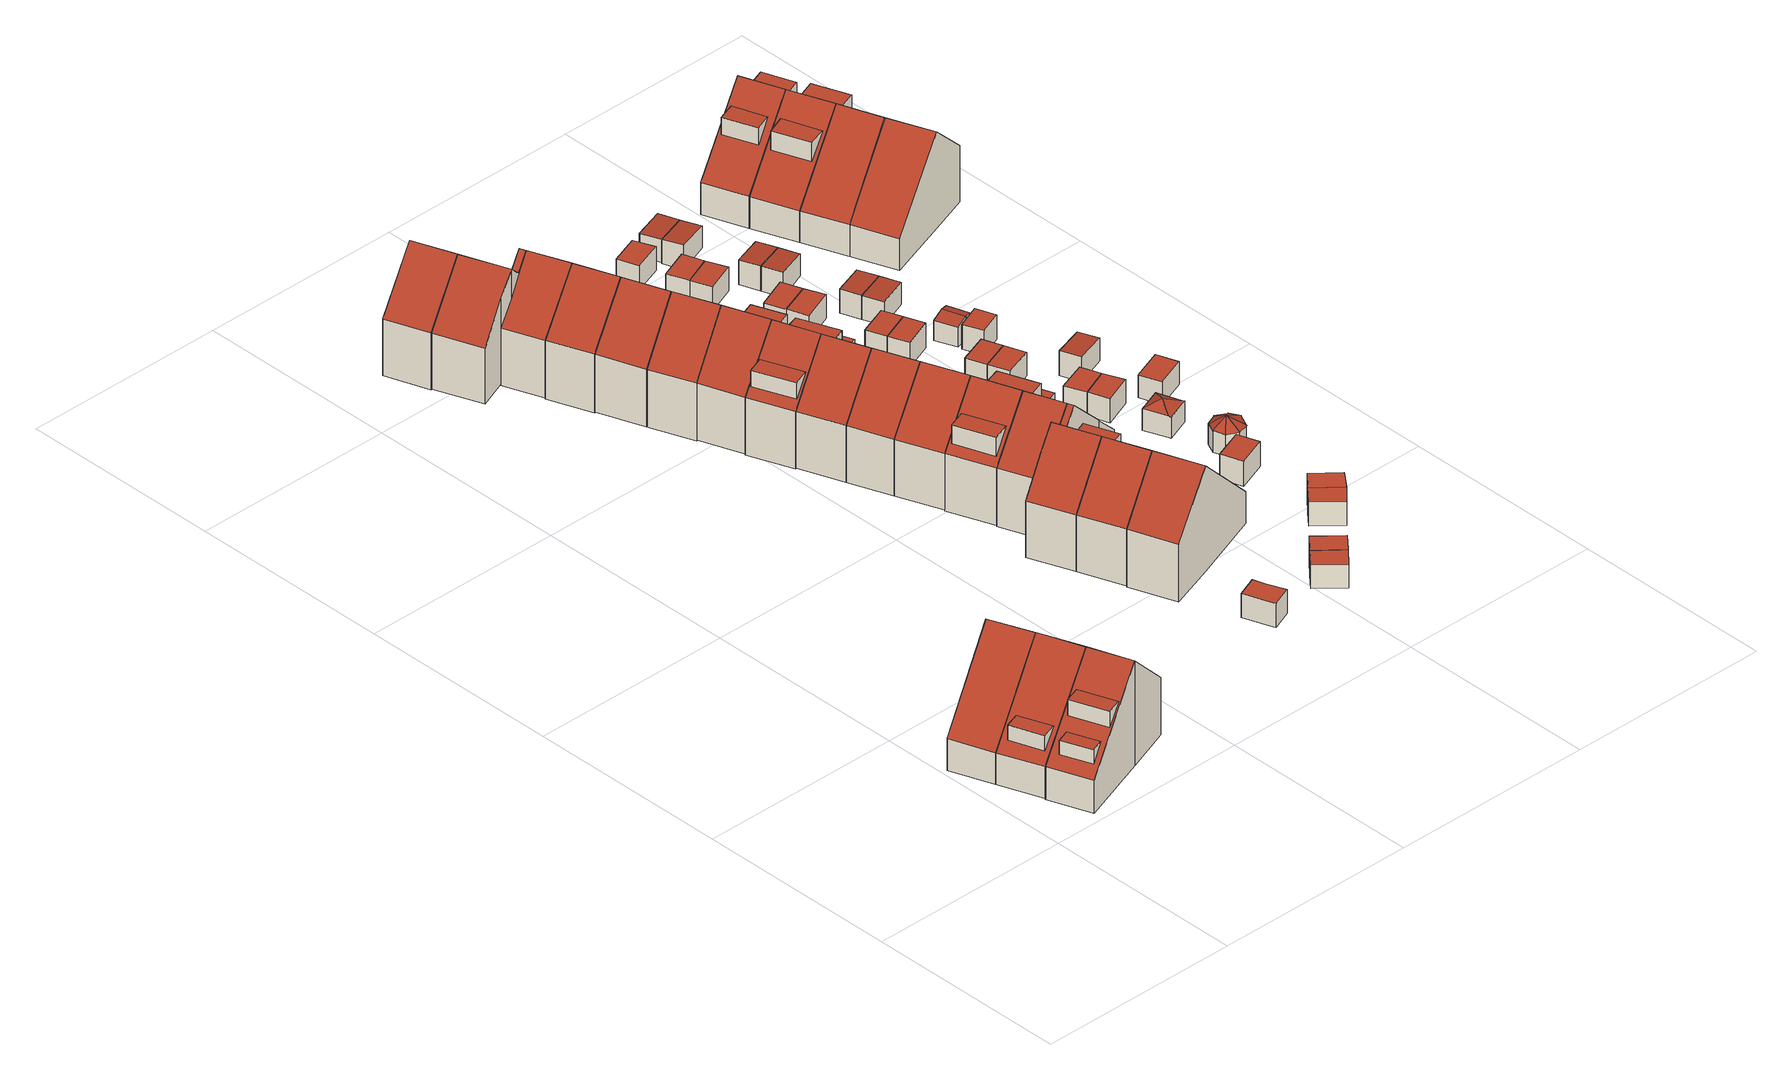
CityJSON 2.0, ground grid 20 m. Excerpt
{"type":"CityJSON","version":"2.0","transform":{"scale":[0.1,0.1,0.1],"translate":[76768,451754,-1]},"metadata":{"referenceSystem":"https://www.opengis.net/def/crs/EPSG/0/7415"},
"CityObjects":{
"building1":{"type":"Building","attributes":{"Volume":409.62,"Dakoppervlakte":77.75,"Muuroppervlakte":222.16,"Vloeroppervlakte":55.51,"hoogte_Z_max_in_m_NAP":10.22,"GEB_DOEL":"woonfunctie","dateOfConstruction":"1982-01-01","measuredHeight":10.53},"geometry":[{"type":"Solid","lod":"2","boundaries":[[[[0,1,2,3,4,5,6]],[[7,8,9,10,11]],[[10,9,12,13]],[[12,9,8,4,3,2]],[[1,0,6,11,10,13]],[[2,1,13,12]],[[4,8,7,11,6,5]]]],"semantics":{"surfaces":[{"type":"GroundSurface"},{"type":"RoofSurface"},{"type":"WallSurface"}],"values":[[0,1,1,2,2,2,2]]}}]},
"building2":{"type":"Building","attributes":{"Volume":417.48,"Dakoppervlakte":70.42,"Muuroppervlakte":223.68,"Vloeroppervlakte":55.68,"hoogte_Z_max_in_m_NAP":10.22,"GEB_DOEL":"woonfunctie","dateOfConstruction":"1982-01-01","measuredHeight":10.57},"children":["building2-1"],"geometry":[{"type":"Solid","lod":"2","boundaries":[[[[14,15,16,17,1,0,6,18]],[[10,13,19,20],[21,22,23,24]],[[11,10,20,25,26,27]],[[25,15,14,26]],[[14,18,27,26]],[[11,27,18,6]],[[13,10,11,6,0,1]],[[13,1,17,19]],[[16,20,19,17]],[[16,15,25,20]],[[28,29,24,23]],[[21,29,28,22]],[[21,24,29]],[[28,23,22]]]],"semantics":{"surfaces":[{"type":"GroundSurface"},{"type":"RoofSurface"},{"type":"WallSurface"}],"values":[[0,1,1,2,2,2,2,2,2,2,1,2,2,2]]}}]},
"building2-1":{"type":"BuildingInstallation","attributes":{"relationToConstruction":"outside"},"parents":["building2"],"geometry":[{"type":"MultiSurface","lod":"2","boundaries":[[[28,29,24,23]],[[21,29,28,22]],[[21,24,29]],[[28,23,22]]],"semantics":{"surfaces":[{"type":"RoofSurface"},{"type":"WallSurface"}],"values":[0,1,1,1]}}]},
"building3":{"type":"Building","attributes":{"Volume":418.08,"Dakoppervlakte":62.67,"Muuroppervlakte":224.1,"Vloeroppervlakte":55.14,"hoogte_Z_max_in_m_NAP":10.22,"GEB_DOEL":"woonfunctie","dateOfConstruction":"1982-01-01","measuredHeight":10.6},"children":["building3-1","building3-2"],"geometry":[{"type":"Solid","lod":"2","boundaries":[[[[30,31,32,33,34,35,36,37,38]],[[39,20,19,40],[41,42,43,44],[45,46,47,48]],[[20,39,49,50,51,52,25]],[[19,20,25,31,30,38]],[[50,49,35,34,33,32,52,51]],[[36,39,40,37]],[[19,38,37,40]],[[52,32,31,25]],[[36,35,49,39]],[[53,54,41,44]],[[42,54,53,43]],[[42,41,54]],[[53,44,43]],[[47,46,55,56]],[[55,45,48,56]],[[48,47,56]],[[55,46,45]]]],"semantics":{"surfaces":[{"type":"GroundSurface"},{"type":"RoofSurface"},{"type":"WallSurface"}],"values":[[0,1,1,2,2,2,2,2,2,1,2,2,2,1,2,2,2]]}}]},
"building3-1":{"type":"BuildingInstallation","attributes":{"relationToConstruction":"outside"},"parents":["building3"],"geometry":[{"type":"MultiSurface","lod":"2","boundaries":[[[53,54,41,44]],[[42,54,53,43]],[[42,41,54]],[[53,44,43]]],"semantics":{"surfaces":[{"type":"RoofSurface"},{"type":"WallSurface"}],"values":[0,1,1,1]}}]},
"building3-2":{"type":"BuildingInstallation","attributes":{"relationToConstruction":"outside"},"parents":["building3"],"geometry":[{"type":"MultiSurface","lod":"2","boundaries":[[[47,46,55,56]],[[55,45,48,56]],[[48,47,56]],[[55,46,45]]],"semantics":{"surfaces":[{"type":"RoofSurface"},{"type":"WallSurface"}],"values":[0,1,1,1]}}]},
"building4":{"type":"Building","attributes":{"Volume":16.74,"Dakoppervlakte":6.97,"Muuroppervlakte":25.79,"Vloeroppervlakte":6.97,"hoogte_Z_max_in_m_NAP":2.07,"GEB_DOEL":"onbekend","dateOfConstruction":"1982-01-01","measuredHeight":2.4},"geometry":[{"type":"Solid","lod":"2","boundaries":[[[[57,58,59,60,61,62]],[[63,64,65,66,67,68]],[[62,63,68,57]],[[65,64,63,62,61,60]],[[66,65,60,59]],[[68,67,66,59,58,57]]]],"semantics":{"surfaces":[{"type":"GroundSurface"},{"type":"RoofSurface"},{"type":"WallSurface"}],"values":[[0,1,2,2,2,2]]}}]},
"building5":{"type":"Building","attributes":{"Volume":400.41,"Dakoppervlakte":77.02,"Muuroppervlakte":218.97,"Vloeroppervlakte":54.61,"hoogte_Z_max_in_m_NAP":10.23,"GEB_DOEL":"woonfunctie","dateOfConstruction":"1982-01-01","measuredHeight":10.5},"geometry":[{"type":"Solid","lod":"2","boundaries":[[[[69,70,71,72,73,74]],[[75,76,77,78]],[[76,75,79,80]],[[80,79,70,69]],[[73,72,78,77]],[[75,78,72,71]],[[77,76,80,69,74,73]],[[70,79,75,71]]]],"semantics":{"surfaces":[{"type":"GroundSurface"},{"type":"RoofSurface"},{"type":"WallSurface"}],"values":[[0,1,1,2,2,2,2,2]]}}]},
"building6":{"type":"Building","attributes":{"Volume":439.14,"Dakoppervlakte":82.65,"Muuroppervlakte":253.27,"Vloeroppervlakte":58.62,"hoogte_Z_max_in_m_NAP":10.23,"GEB_DOEL":"woonfunctie","dateOfConstruction":"1982-01-01","measuredHeight":10.48},"geometry":[{"type":"Solid","lod":"2","boundaries":[[[[81,82,83,84,85,86,87,88,89,90,91]],[[92,93,94,95,96,79,75]],[[78,97,98,92,75]],[[99,100,101,102,103]],[[101,100,94,93]],[[90,89,93,92]],[[96,85,84,79]],[[78,82,81,97]],[[98,97,81,91]],[[90,92,98,91]],[[102,101,93,89,88,87]],[[87,86,103,102]],[[103,86,85,96,99]],[[94,100,95]],[[100,99,96,95]],[[78,75,79,84,83,82]]]],"semantics":{"surfaces":[{"type":"GroundSurface"},{"type":"RoofSurface"},{"type":"WallSurface"}],"values":[[0,1,1,1,1,2,2,2,2,2,2,2,2,2,2,2]]}}]},
"building7":{"type":"Building","attributes":{"Volume":428.58,"Dakoppervlakte":71.76,"Muuroppervlakte":254.09,"Vloeroppervlakte":56.12,"hoogte_Z_max_in_m_NAP":10.23,"GEB_DOEL":"woonfunctie","dateOfConstruction":"1982-01-01","measuredHeight":10.55},"children":["building7-1"],"geometry":[{"type":"Solid","lod":"2","boundaries":[[[[104,105,106,107,108,109,110,111,112,113,114]],[[115,116,117,118,119,120],[121,122,123,124]],[[125,126,117,116,127]],[[115,120,128,129]],[[130,131,132,129,128]],[[104,114,125,127]],[[118,117,126,113,112,111]],[[118,111,110,119]],[[105,116,115,106]],[[107,106,115,129]],[[130,119,110,109,131]],[[131,109,108,132]],[[129,132,108,107]],[[119,130,128,120]],[[105,104,127,116]],[[125,114,113,126]],[[133,134,124,123]],[[133,123,122]],[[133,122,121,134]],[[134,121,124]]]],"semantics":{"surfaces":[{"type":"GroundSurface"},{"type":"RoofSurface"},{"type":"WallSurface"}],"values":[[0,1,1,1,1,2,2,2,2,2,2,2,2,2,2,2,1,2,2,2]]}}]},
"building7-1":{"type":"BuildingInstallation","attributes":{"relationToConstruction":"outside"},"parents":["building7"],"geometry":[{"type":"MultiSurface","lod":"2","boundaries":[[[133,134,124,123]],[[133,123,122]],[[133,122,121,134]],[[134,121,124]]],"semantics":{"surfaces":[{"type":"RoofSurface"},{"type":"WallSurface"}],"values":[0,1,1,1]}}]},
"building8":{"type":"Building","attributes":{"Volume":384.62,"Dakoppervlakte":74.33,"Muuroppervlakte":222.85,"Vloeroppervlakte":53.01,"hoogte_Z_max_in_m_NAP":10.23,"GEB_DOEL":"woonfunctie","dateOfConstruction":"1982-01-01","measuredHeight":10.52},"geometry":[{"type":"Solid","lod":"2","boundaries":[[[[135,136,137,138,139,140,141,142,143,144]],[[145,103,102,101,146,147,148]],[[149,150,146,101,93]],[[136,135,149,93,101,137]],[[150,149,135,144]],[[150,144,143,142,147,146]],[[145,148,147,142,141,140]],[[103,145,140,139]],[[103,139,138,102]],[[101,102,138,137]]]],"semantics":{"surfaces":[{"type":"GroundSurface"},{"type":"RoofSurface"},{"type":"WallSurface"}],"values":[[0,1,1,2,2,2,2,2,2,2]]}}]},
"building9":{"type":"Building","attributes":{"Volume":407.62,"Dakoppervlakte":76.98,"Muuroppervlakte":223.17,"Vloeroppervlakte":54.9,"hoogte_Z_max_in_m_NAP":10.23,"GEB_DOEL":"woonfunctie","dateOfConstruction":"1982-01-01","measuredHeight":10.58},"geometry":[{"type":"Solid","lod":"2","boundaries":[[[[151,152,153,154,155,156]],[[157,146,150,158]],[[147,146,157,159]],[[158,150,151,156]],[[159,154,153,147]],[[152,146,147,153]],[[158,156,155,154,159,157]],[[146,152,151,150]]]],"semantics":{"surfaces":[{"type":"GroundSurface"},{"type":"RoofSurface"},{"type":"WallSurface"}],"values":[[0,1,1,2,2,2,2,2]]}}]},
"building10":{"type":"Building","attributes":{"Volume":418.83,"Dakoppervlakte":79.93,"Muuroppervlakte":222.73,"Vloeroppervlakte":56.67,"hoogte_Z_max_in_m_NAP":10.23,"GEB_DOEL":"woonfunctie","dateOfConstruction":"1982-01-01","measuredHeight":10.57},"geometry":[{"type":"Solid","lod":"2","boundaries":[[[[111,160,161,162,113,112]],[[117,163,164,118]],[[126,165,163,117]],[[118,164,160,111]],[[113,162,165,126]],[[161,163,165,162]],[[126,117,118,111,112,113]],[[160,164,163,161]]]],"semantics":{"surfaces":[{"type":"GroundSurface"},{"type":"RoofSurface"},{"type":"WallSurface"}],"values":[[0,1,1,2,2,2,2,2]]}}]},
"building11":{"type":"Building","attributes":{"Volume":420.91,"Dakoppervlakte":79.53,"Muuroppervlakte":224.23,"Vloeroppervlakte":56.72,"hoogte_Z_max_in_m_NAP":10.23,"GEB_DOEL":"woonfunctie","dateOfConstruction":"1982-01-01","measuredHeight":10.57},"geometry":[{"type":"Solid","lod":"2","boundaries":[[[[166,167,168,169,170,171]],[[158,172,173,157]],[[157,173,174,159]],[[174,166,171,159]],[[172,158,169,168]],[[167,173,172,168]],[[170,169,158,157,159,171]],[[167,166,174,173]]]],"semantics":{"surfaces":[{"type":"GroundSurface"},{"type":"RoofSurface"},{"type":"WallSurface"}],"values":[[0,1,1,2,2,2,2,2]]}}]},
"building12":{"type":"Building","attributes":{"Volume":445.9,"Dakoppervlakte":84.16,"Muuroppervlakte":227.95,"Vloeroppervlakte":59.67,"hoogte_Z_max_in_m_NAP":10.23,"GEB_DOEL":"woonfunctie","dateOfConstruction":"1982-01-01","measuredHeight":10.66},"geometry":[{"type":"Solid","lod":"2","boundaries":[[[[175,176,177,178,179,180]],[[165,181,182,163]],[[163,182,183,164]],[[181,165,176,175]],[[164,183,179,178]],[[177,163,164,178]],[[181,175,180,179,183,182]],[[177,176,165,163]]]],"semantics":{"surfaces":[{"type":"GroundSurface"},{"type":"RoofSurface"},{"type":"WallSurface"}],"values":[[0,1,1,2,2,2,2,2]]}}]},
"building13":{"type":"Building","attributes":{"Volume":406.26,"Dakoppervlakte":77.84,"Muuroppervlakte":220.25,"Vloeroppervlakte":55.51,"hoogte_Z_max_in_m_NAP":10.23,"GEB_DOEL":"woonfunctie","dateOfConstruction":"1982-01-01","measuredHeight":10.49},"geometry":[{"type":"Solid","lod":"2","boundaries":[[[[184,168,167,166,185,186]],[[172,187,188,173]],[[189,174,173,188]],[[189,185,166,174]],[[187,172,168,184]],[[186,188,187,184]],[[167,168,172,173,174,166]],[[186,185,189,188]]]],"semantics":{"surfaces":[{"type":"GroundSurface"},{"type":"RoofSurface"},{"type":"WallSurface"}],"values":[[0,1,1,2,2,2,2,2]]}}]},
"building14":{"type":"Building","attributes":{"Volume":418.23,"Dakoppervlakte":71.75,"Muuroppervlakte":220.34,"Vloeroppervlakte":56.77,"hoogte_Z_max_in_m_NAP":10.23,"GEB_DOEL":"woonfunctie","dateOfConstruction":"1982-01-01","measuredHeight":10.47},"children":["building14-1"],"geometry":[{"type":"Solid","lod":"2","boundaries":[[[[190,191,192,193,194,195,196]],[[187,197,198,188]],[[198,199,200,189,188],[201,202,203,204]],[[189,200,199,196,195,194]],[[193,188,189,194]],[[197,187,192,191]],[[192,187,188,193]],[[199,198,197,191,190,196]],[[205,206,201,204]],[[205,204,203]],[[205,203,202,206]],[[202,201,206]]]],"semantics":{"surfaces":[{"type":"GroundSurface"},{"type":"RoofSurface"},{"type":"WallSurface"}],"values":[[0,1,1,2,2,2,2,2,1,2,2,2]]}}]},
"building14-1":{"type":"BuildingInstallation","attributes":{"relationToConstruction":"outside"},"parents":["building14"],"geometry":[{"type":"MultiSurface","lod":"2","boundaries":[[[205,206,201,204]],[[205,204,203]],[[205,203,202,206]],[[202,201,206]]],"semantics":{"surfaces":[{"type":"RoofSurface"},{"type":"WallSurface"}],"values":[0,1,1,1]}}]},
"building15":{"type":"Building","attributes":{"Volume":423.92,"Dakoppervlakte":47.89,"Muuroppervlakte":220.79,"Vloeroppervlakte":55.31,"hoogte_Z_max_in_m_NAP":10.23,"GEB_DOEL":"woonfunctie","dateOfConstruction":"1982-01-01","measuredHeight":10.49},"children":["building15-1","building15-2","building15-3"],"geometry":[{"type":"Solid","lod":"2","boundaries":[[[[207,208,209,210,211,212]],[[198,197,213,214],[215,216,217,218]],[[198,214,219,199],[220,221,222,223],[224,225,226,227]],[[219,214,213,212,211,210]],[[197,207,212,213]],[[208,198,199,209]],[[219,210,209,199]],[[198,208,207,197]],[[228,215,218,229]],[[229,217,216,228]],[[216,215,228]],[[229,218,217]],[[220,223,230,231]],[[230,222,221,231]],[[221,220,231]],[[230,223,222]],[[225,232,233,226]],[[232,224,227,233]],[[227,226,233]],[[232,225,224]]]],"semantics":{"surfaces":[{"type":"GroundSurface"},{"type":"RoofSurface"},{"type":"WallSurface"}],"values":[[0,1,1,2,2,2,2,2,1,2,2,2,1,2,2,2,1,2,2,2]]}}]},
"building15-1":{"type":"BuildingInstallation","attributes":{"relationToConstruction":"outside"},"parents":["building15"],"geometry":[{"type":"MultiSurface","lod":"2","boundaries":[[[228,215,218,229]],[[229,217,216,228]],[[216,215,228]],[[229,218,217]]],"semantics":{"surfaces":[{"type":"RoofSurface"},{"type":"WallSurface"}],"values":[0,1,1,1]}}]},
"building15-2":{"type":"BuildingInstallation","attributes":{"relationToConstruction":"outside"},"parents":["building15"],"geometry":[{"type":"MultiSurface","lod":"2","boundaries":[[[220,223,230,231]],[[230,222,221,231]],[[221,220,231]],[[230,223,222]]],"semantics":{"surfaces":[{"type":"RoofSurface"},{"type":"WallSurface"}],"values":[0,1,1,1]}}]},
"building15-3":{"type":"BuildingInstallation","attributes":{"relationToConstruction":"outside"},"parents":["building15"],"geometry":[{"type":"MultiSurface","lod":"2","boundaries":[[[225,232,233,226]],[[232,224,227,233]],[[227,226,233]],[[232,225,224]]],"semantics":{"surfaces":[{"type":"RoofSurface"},{"type":"WallSurface"}],"values":[0,1,1,1]}}]},
"building16":{"type":"Building","attributes":{"Volume":413.22,"Dakoppervlakte":79.52,"Muuroppervlakte":220.26,"Vloeroppervlakte":56.71,"hoogte_Z_max_in_m_NAP":10.23,"GEB_DOEL":"woonfunctie","dateOfConstruction":"1982-01-01","measuredHeight":10.47},"geometry":[{"type":"Solid","lod":"2","boundaries":[[[[234,235,236,237,238,239]],[[213,240,241,214]],[[214,241,242,219]],[[242,234,239,219]],[[240,213,237,236]],[[235,241,240,236]],[[238,237,213,214,219,239]],[[235,234,242,241]]]],"semantics":{"surfaces":[{"type":"GroundSurface"},{"type":"RoofSurface"},{"type":"WallSurface"}],"values":[[0,1,1,2,2,2,2,2]]}}]},
"building17":{"type":"Building","attributes":{"Volume":399.12,"Dakoppervlakte":76.69,"Muuroppervlakte":219.18,"Vloeroppervlakte":54.7,"hoogte_Z_max_in_m_NAP":10.23,"GEB_DOEL":"woonfunctie","dateOfConstruction":"1982-01-01","measuredHeight":10.48},"geometry":[{"type":"Solid","lod":"2","boundaries":[[[[236,235,234,243,244,245]],[[246,241,240,247]],[[242,241,246,248]],[[248,243,234,242]],[[247,240,236,245]],[[246,247,245,244]],[[240,241,242,234,235,236]],[[243,248,246,244]]]],"semantics":{"surfaces":[{"type":"GroundSurface"},{"type":"RoofSurface"},{"type":"WallSurface"}],"values":[[0,1,1,2,2,2,2,2]]}}]},
"building18":{"type":"Building","attributes":{"Volume":412.35,"Dakoppervlakte":79.16,"Muuroppervlakte":220.5,"Vloeroppervlakte":56.45,"hoogte_Z_max_in_m_NAP":10.23,"GEB_DOEL":"woonfunctie","dateOfConstruction":"1982-01-01","measuredHeight":10.47},"geometry":[{"type":"Solid","lod":"2","boundaries":[[[[245,244,243,249,250,251]],[[252,246,247,253]],[[246,252,254,248]],[[253,247,245,251]],[[254,249,243,248]],[[244,246,248,243]],[[253,251,250,249,254,252]],[[244,245,247,246]]]],"semantics":{"surfaces":[{"type":"GroundSurface"},{"type":"RoofSurface"},{"type":"WallSurface"}],"values":[[0,1,1,2,2,2,2,2]]}}]},
"building19":{"type":"Building","attributes":{"Volume":451.77,"Dakoppervlakte":48.34,"Muuroppervlakte":224.42,"Vloeroppervlakte":58.17,"hoogte_Z_max_in_m_NAP":10.23,"GEB_DOEL":"woonfunctie","dateOfConstruction":"1982-01-01","measuredHeight":10.55},"children":["building19-1","building19-2","building19-3"],"geometry":[{"type":"Solid","lod":"2","boundaries":[[[[255,256,257,258,259,260,261]],[[252,253,262,263],[264,265,266,267]],[[268,254,252,263,269],[270,271,272,273],[274,275,276,277]],[[262,253,259,258]],[[268,255,261,254]],[[256,255,268,269]],[[263,262,258,257]],[[253,252,254,261,260,259]],[[257,256,269,263]],[[278,279,264,267]],[[278,266,265,279]],[[265,264,279]],[[278,267,266]],[[280,273,272,281]],[[281,272,271]],[[281,271,270,280]],[[270,273,280]],[[275,282,283,276]],[[282,275,274]],[[282,274,277,283]],[[283,277,276]]]],"semantics":{"surfaces":[{"type":"GroundSurface"},{"type":"RoofSurface"},{"type":"WallSurface"}],"values":[[0,1,1,2,2,2,2,2,2,1,2,2,2,1,2,2,2,1,2,2,2]]}}]},
"building19-1":{"type":"BuildingInstallation","attributes":{"relationToConstruction":"outside"},"parents":["building19"],"geometry":[{"type":"MultiSurface","lod":"2","boundaries":[[[278,279,264,267]],[[278,266,265,279]],[[265,264,279]],[[278,267,266]]],"semantics":{"surfaces":[{"type":"RoofSurface"},{"type":"WallSurface"}],"values":[0,1,1,1]}}]},
"building19-2":{"type":"BuildingInstallation","attributes":{"relationToConstruction":"outside"},"parents":["building19"],"geometry":[{"type":"MultiSurface","lod":"2","boundaries":[[[280,273,272,281]],[[281,272,271]],[[281,271,270,280]],[[270,273,280]]],"semantics":{"surfaces":[{"type":"RoofSurface"},{"type":"WallSurface"}],"values":[0,1,1,1]}}]},
"building19-3":{"type":"BuildingInstallation","attributes":{"relationToConstruction":"outside"},"parents":["building19"],"geometry":[{"type":"MultiSurface","lod":"2","boundaries":[[[275,282,283,276]],[[282,275,274]],[[282,274,277,283]],[[283,277,276]]],"semantics":{"surfaces":[{"type":"RoofSurface"},{"type":"WallSurface"}],"values":[0,1,1,1]}}]},
"building20":{"type":"Building","attributes":{"Volume":377.5,"Dakoppervlakte":72.22,"Muuroppervlakte":224.38,"Vloeroppervlakte":51.51,"hoogte_Z_max_in_m_NAP":10.23,"GEB_DOEL":"woonfunctie","dateOfConstruction":"1982-01-01","measuredHeight":10.58},"geometry":[{"type":"Solid","lod":"2","boundaries":[[[[284,285,286,287,288,289,290,291,292,293]],[[263,262,294,115,129]],[[269,263,129,132,131,295,296]],[[291,290,262,263]],[[294,262,290,289]],[[288,287,286,132,129,115,294,289]],[[286,285,131,132]],[[285,284,295,131]],[[292,269,296,295,284,293]],[[291,263,269,292]]]],"semantics":{"surfaces":[{"type":"GroundSurface"},{"type":"RoofSurface"},{"type":"WallSurface"}],"values":[[0,1,1,2,2,2,2,2,2,2]]}}]},
"building21":{"type":"Building","attributes":{"Volume":15.49,"Dakoppervlakte":6.41,"Muuroppervlakte":25.01,"Vloeroppervlakte":6.41,"hoogte_Z_max_in_m_NAP":2.07,"GEB_DOEL":"onbekend","dateOfConstruction":"1982-01-01","measuredHeight":2.42},"geometry":[{"type":"Solid","lod":"2","boundaries":[[[[297,298,299,300]],[[301,302,303,304]],[[297,300,301,304]],[[299,302,301,300]],[[302,299,298,303]],[[297,304,303,298]]]],"semantics":{"surfaces":[{"type":"GroundSurface"},{"type":"RoofSurface"},{"type":"WallSurface"}],"values":[[0,1,2,2,2,2]]}}]},
"building22":{"type":"Building","attributes":{"Volume":15.99,"Dakoppervlakte":6.41,"Muuroppervlakte":25.82,"Vloeroppervlakte":6.41,"hoogte_Z_max_in_m_NAP":2.07,"GEB_DOEL":"onbekend","dateOfConstruction":"1982-01-01","measuredHeight":2.49},"geometry":[{"type":"Solid","lod":"2","boundaries":[[[[305,306,307,308]],[[304,303,309,310]],[[308,303,304,305]],[[309,303,308,307]],[[306,310,309,307]],[[306,305,304,310]]]],"semantics":{"surfaces":[{"type":"GroundSurface"},{"type":"RoofSurface"},{"type":"WallSurface"}],"values":[[0,1,2,2,2,2]]}}]},
"building23":{"type":"Building","attributes":{"Volume":15.28,"Dakoppervlakte":6.41,"Muuroppervlakte":24.67,"Vloeroppervlakte":6.41,"hoogte_Z_max_in_m_NAP":2.07,"GEB_DOEL":"onbekend","dateOfConstruction":"1982-01-01","measuredHeight":2.38},"geometry":[{"type":"Solid","lod":"2","boundaries":[[[[311,312,313,314]],[[315,316,317,318]],[[311,314,316,315]],[[314,313,317,316]],[[312,318,317,313]],[[311,315,318,312]]]],"semantics":{"surfaces":[{"type":"GroundSurface"},{"type":"RoofSurface"},{"type":"WallSurface"}],"values":[[0,1,2,2,2,2]]}}]},
"building24":{"type":"Building","attributes":{"Volume":16.07,"Dakoppervlakte":6.54,"Muuroppervlakte":25.52,"Vloeroppervlakte":6.54,"hoogte_Z_max_in_m_NAP":2.14,"GEB_DOEL":"onbekend","dateOfConstruction":"1982-01-01","measuredHeight":2.46},"geometry":[{"type":"Solid","lod":"2","boundaries":[[[[319,320,321,322]],[[323,324,325,326]],[[320,324,323,321]],[[320,319,325,324]],[[322,326,325,319]],[[322,321,323,326]]]],"semantics":{"surfaces":[{"type":"GroundSurface"},{"type":"RoofSurface"},{"type":"WallSurface"}],"values":[[0,1,2,2,2,2]]}}]},
"building25":{"type":"Building","attributes":{"Volume":15.71,"Dakoppervlakte":6.41,"Muuroppervlakte":25.36,"Vloeroppervlakte":6.41,"hoogte_Z_max_in_m_NAP":2.07,"GEB_DOEL":"onbekend","dateOfConstruction":"1982-01-01","measuredHeight":2.45},"geometry":[{"type":"Solid","lod":"2","boundaries":[[[[327,328,329,330]],[[318,331,332,315]],[[330,318,315,327]],[[330,329,331,318]],[[328,332,331,329]],[[328,327,315,332]]]],"semantics":{"surfaces":[{"type":"GroundSurface"},{"type":"RoofSurface"},{"type":"WallSurface"}],"values":[[0,1,2,2,2,2]]}}]},
"building26":{"type":"Building","attributes":{"Volume":15.62,"Dakoppervlakte":6.39,"Muuroppervlakte":25.14,"Vloeroppervlakte":6.39,"hoogte_Z_max_in_m_NAP":2.14,"GEB_DOEL":"onbekend","dateOfConstruction":"1982-01-01","measuredHeight":2.44},"geometry":[{"type":"Solid","lod":"2","boundaries":[[[[333,334,335,336,337]],[[338,339,340,341,342]],[[334,342,341,335]],[[342,334,333,338]],[[340,339,338,333,337,336]],[[336,335,341,340]]]],"semantics":{"surfaces":[{"type":"GroundSurface"},{"type":"RoofSurface"},{"type":"WallSurface"}],"values":[[0,1,2,2,2,2]]}}]},
"building27":{"type":"Building","attributes":{"Volume":15.61,"Dakoppervlakte":6.39,"Muuroppervlakte":25.12,"Vloeroppervlakte":6.39,"hoogte_Z_max_in_m_NAP":2.14,"GEB_DOEL":"onbekend","dateOfConstruction":"1982-01-01","measuredHeight":2.44},"geometry":[{"type":"Solid","lod":"2","boundaries":[[[[336,335,343,344]],[[345,341,340,346]],[[336,344,346,340]],[[344,343,345,346]],[[335,341,345,343]],[[335,336,340,341]]]],"semantics":{"surfaces":[{"type":"GroundSurface"},{"type":"RoofSurface"},{"type":"WallSurface"}],"values":[[0,1,2,2,2,2]]}}]},
"building28":{"type":"Building","attributes":{"Volume":17.23,"Dakoppervlakte":6.91,"Muuroppervlakte":26.58,"Vloeroppervlakte":6.91,"hoogte_Z_max_in_m_NAP":2.12,"GEB_DOEL":"onbekend","dateOfConstruction":"1982-01-01","measuredHeight":2.49},"geometry":[{"type":"Solid","lod":"2","boundaries":[[[[347,348,349,350]],[[351,352,353,354]],[[347,350,351,354]],[[350,349,352,351]],[[353,352,349,348]],[[348,347,354,353]]]],"semantics":{"surfaces":[{"type":"GroundSurface"},{"type":"RoofSurface"},{"type":"WallSurface"}],"values":[[0,1,2,2,2,2]]}}]},
"building29":{"type":"Building","attributes":{"Volume":16.64,"Dakoppervlakte":6.79,"Muuroppervlakte":26.21,"Vloeroppervlakte":6.79,"hoogte_Z_max_in_m_NAP":2.14,"GEB_DOEL":"onbekend","dateOfConstruction":"1982-01-01","measuredHeight":2.45},"geometry":[{"type":"Solid","lod":"2","boundaries":[[[[355,356,357,358,359]],[[360,361,362,363,364]],[[355,359,362,361]],[[359,358,363,362]],[[360,364,363,358,357,356]],[[356,355,361,360]]]],"semantics":{"surfaces":[{"type":"GroundSurface"},{"type":"RoofSurface"},{"type":"WallSurface"}],"values":[[0,1,2,2,2,2]]}}]},
"building30":{"type":"Building","attributes":{"Volume":16.76,"Dakoppervlakte":6.79,"Muuroppervlakte":26.41,"Vloeroppervlakte":6.79,"hoogte_Z_max_in_m_NAP":2.14,"GEB_DOEL":"onbekend","dateOfConstruction":"1982-01-01","measuredHeight":2.47},"geometry":[{"type":"Solid","lod":"2","boundaries":[[[[365,366,356,355]],[[367,361,360,368]],[[356,366,368,360]],[[366,365,367,368]],[[367,365,355,361]],[[355,356,360,361]]]],"semantics":{"surfaces":[{"type":"GroundSurface"},{"type":"RoofSurface"},{"type":"WallSurface"}],"values":[[0,1,2,2,2,2]]}}]},
"building31":{"type":"Building","attributes":{"Volume":15.46,"Dakoppervlakte":6.23,"Muuroppervlakte":25.28,"Vloeroppervlakte":6.23,"hoogte_Z_max_in_m_NAP":2.14,"GEB_DOEL":"onbekend","dateOfConstruction":"1982-01-01","measuredHeight":2.48},"geometry":[{"type":"Solid","lod":"2","boundaries":[[[[369,370,371,372,373]],[[374,375,376,377,378]],[[373,376,375,369]],[[373,372,377,376]],[[374,378,377,372,371,370]],[[370,369,375,374]]]],"semantics":{"surfaces":[{"type":"GroundSurface"},{"type":"RoofSurface"},{"type":"WallSurface"}],"values":[[0,1,2,2,2,2]]}}]},
"building32":{"type":"Building","attributes":{"Volume":15.79,"Dakoppervlakte":6.23,"Muuroppervlakte":25.83,"Vloeroppervlakte":6.23,"hoogte_Z_max_in_m_NAP":2.14,"GEB_DOEL":"onbekend","dateOfConstruction":"1982-01-01","measuredHeight":2.54},"geometry":[{"type":"Solid","lod":"2","boundaries":[[[[379,380,381,382]],[[374,383,384,375]],[[379,382,383,374]],[[382,381,384,383]],[[384,381,380,375]],[[379,374,375,380]]]],"semantics":{"surfaces":[{"type":"GroundSurface"},{"type":"RoofSurface"},{"type":"WallSurface"}],"values":[[0,1,2,2,2,2]]}}]},
"building33":{"type":"Building","attributes":{"Volume":15.61,"Dakoppervlakte":6.28,"Muuroppervlakte":25.3,"Vloeroppervlakte":6.28,"hoogte_Z_max_in_m_NAP":2.14,"GEB_DOEL":"onbekend","dateOfConstruction":"1982-01-01","measuredHeight":2.48},"geometry":[{"type":"Solid","lod":"2","boundaries":[[[[385,386,387,388]],[[389,390,391,392]],[[388,390,389,385]],[[388,387,391,390]],[[392,391,387,386]],[[385,389,392,386]]]],"semantics":{"surfaces":[{"type":"GroundSurface"},{"type":"RoofSurface"},{"type":"WallSurface"}],"values":[[0,1,2,2,2,2]]}}]},
"building34":{"type":"Building","attributes":{"Volume":15.41,"Dakoppervlakte":6.28,"Muuroppervlakte":24.97,"Vloeroppervlakte":6.28,"hoogte_Z_max_in_m_NAP":2.14,"GEB_DOEL":"onbekend","dateOfConstruction":"1982-01-01","measuredHeight":2.45},"geometry":[{"type":"Solid","lod":"2","boundaries":[[[[386,385,393,394]],[[389,392,395,396]],[[386,394,395,392]],[[393,396,395,394]],[[385,389,396,393]],[[385,386,392,389]]]],"semantics":{"surfaces":[{"type":"GroundSurface"},{"type":"RoofSurface"},{"type":"WallSurface"}],"values":[[0,1,2,2,2,2]]}}]},
"building35":{"type":"Building","attributes":{"Volume":15.71,"Dakoppervlakte":6.23,"Muuroppervlakte":25.55,"Vloeroppervlakte":6.23,"hoogte_Z_max_in_m_NAP":2.14,"GEB_DOEL":"onbekend","dateOfConstruction":"1982-01-01","measuredHeight":2.52},"geometry":[{"type":"Solid","lod":"2","boundaries":[[[[397,398,399,400,401]],[[402,403,404,405,406]],[[397,401,406,405]],[[400,402,406,401]],[[404,403,402,400,399,398]],[[398,397,405,404]]]],"semantics":{"surfaces":[{"type":"GroundSurface"},{"type":"RoofSurface"},{"type":"WallSurface"}],"values":[[0,1,2,2,2,2]]}}]},
"building36":{"type":"Building","attributes":{"Volume":15.33,"Dakoppervlakte":6.23,"Muuroppervlakte":24.92,"Vloeroppervlakte":6.23,"hoogte_Z_max_in_m_NAP":2.14,"GEB_DOEL":"onbekend","dateOfConstruction":"1982-01-01","measuredHeight":2.46},"geometry":[{"type":"Solid","lod":"2","boundaries":[[[[407,408,409,410]],[[411,405,404,412]],[[409,408,412,404]],[[408,407,411,412]],[[410,405,411,407]],[[409,404,405,410]]]],"semantics":{"surfaces":[{"type":"GroundSurface"},{"type":"RoofSurface"},{"type":"WallSurface"}],"values":[[0,1,2,2,2,2]]}}]},
"building37":{"type":"Building","attributes":{"Volume":16.03,"Dakoppervlakte":7.69,"Muuroppervlakte":22.25,"Vloeroppervlakte":6.75,"hoogte_Z_max_in_m_NAP":2.53,"GEB_DOEL":"onbekend","dateOfConstruction":"1982-01-01","measuredHeight":2.85},"geometry":[{"type":"Solid","lod":"2","boundaries":[[[[413,414,415,416,417,418,419]],[[420,421,422,423,424]],[[423,425,424]],[[426,427,424,425]],[[424,427,420]],[[423,415,414,425]],[[414,413,426,425]],[[418,417,421,420,427,426,413,419]],[[417,416,422,421]],[[415,423,422,416]]]],"semantics":{"surfaces":[{"type":"GroundSurface"},{"type":"RoofSurface"},{"type":"WallSurface"}],"values":[[0,1,1,1,1,2,2,2,2,2]]}}]},
"building38":{"type":"Building","attributes":{"Volume":16.74,"Dakoppervlakte":8.53,"Muuroppervlakte":19.72,"Vloeroppervlakte":7.11,"hoogte_Z_max_in_m_NAP":2.65,"GEB_DOEL":"onbekend","dateOfConstruction":"1982-01-01","measuredHeight":3},"geometry":[{"type":"Solid","lod":"2","boundaries":[[[[428,429,430,431,432,433,434,435,436,437,438,439]],[[440,441,442]],[[443,444,445,441]],[[441,445,442]],[[446,443,441,447]],[[448,441,449,450,451]],[[452,453,447,441,454]],[[441,440,449]],[[441,448,454]],[[430,429,446,447]],[[446,429,428,439,444,443]],[[438,442,445,444,439]],[[440,437,436,435,450,449]],[[451,450,435,434]],[[454,448,451,434,433,432,452]],[[432,431,453,452]],[[430,447,453,431]],[[437,440,442,438]]]],"semantics":{"surfaces":[{"type":"GroundSurface"},{"type":"RoofSurface"},{"type":"WallSurface"}],"values":[[0,1,1,1,1,1,1,1,1,2,2,2,2,2,2,2,2,2]]}}]},
"building39":{"type":"Building","attributes":{"Volume":15.35,"Dakoppervlakte":6.76,"Muuroppervlakte":24.39,"Vloeroppervlakte":6.74,"hoogte_Z_max_in_m_NAP":2.15,"GEB_DOEL":"onbekend","dateOfConstruction":"1982-01-01","measuredHeight":2.4},"geometry":[{"type":"Solid","lod":"2","boundaries":[[[[455,456,457,458]],[[459,460,461,462]],[[457,456,460,459]],[[456,455,461,460]],[[458,462,461,455]],[[458,457,459,462]]]],"semantics":{"surfaces":[{"type":"GroundSurface"},{"type":"RoofSurface"},{"type":"WallSurface"}],"values":[[0,1,2,2,2,2]]}}]},
"building40":{"type":"Building","attributes":{"Volume":15.6,"Dakoppervlakte":6.76,"Muuroppervlakte":24.79,"Vloeroppervlakte":6.74,"hoogte_Z_max_in_m_NAP":2.15,"GEB_DOEL":"onbekend","dateOfConstruction":"1982-01-01","measuredHeight":2.43},"geometry":[{"type":"Solid","lod":"2","boundaries":[[[[463,464,465,466]],[[467,459,462,468]],[[468,462,463,466]],[[466,465,467,468]],[[467,465,464,459]],[[464,463,462,459]]]],"semantics":{"surfaces":[{"type":"GroundSurface"},{"type":"RoofSurface"},{"type":"WallSurface"}],"values":[[0,1,2,2,2,2]]}}]},
"building41":{"type":"Building","attributes":{"Volume":15.86,"Dakoppervlakte":6.76,"Muuroppervlakte":25.27,"Vloeroppervlakte":6.74,"hoogte_Z_max_in_m_NAP":2.16,"GEB_DOEL":"onbekend","dateOfConstruction":"1982-01-01","measuredHeight":2.47},"geometry":[{"type":"Solid","lod":"2","boundaries":[[[[469,470,471,472]],[[473,474,475,476]],[[469,472,474,473]],[[472,471,475,474]],[[470,476,475,471]],[[473,476,470,469]]]],"semantics":{"surfaces":[{"type":"GroundSurface"},{"type":"RoofSurface"},{"type":"WallSurface"}],"values":[[0,1,2,2,2,2]]}}]},
"building42":{"type":"Building","attributes":{"Volume":15.52,"Dakoppervlakte":6.76,"Muuroppervlakte":24.72,"Vloeroppervlakte":6.74,"hoogte_Z_max_in_m_NAP":2.16,"GEB_DOEL":"onbekend","dateOfConstruction":"1982-01-01","measuredHeight":2.42},"geometry":[{"type":"Solid","lod":"2","boundaries":[[[[469,472,477,478]],[[473,479,480,474]],[[479,473,469,478]],[[478,477,480,479]],[[480,477,472,474]],[[469,473,474,472]]]],"semantics":{"surfaces":[{"type":"GroundSurface"},{"type":"RoofSurface"},{"type":"WallSurface"}],"values":[[0,1,2,2,2,2]]}}]},
"building43":{"type":"Building","attributes":{"Volume":10.67,"Dakoppervlakte":4.98,"Muuroppervlakte":18.84,"Vloeroppervlakte":6.05,"hoogte_Z_max_in_m_NAP":2.01,"GEB_DOEL":"onbekend","dateOfConstruction":"1982-01-01","measuredHeight":2.34},"geometry":[{"type":"Solid","lod":"2","boundaries":[[[[481,482,483,484,485,486]],[[487,488,489,490]],[[489,491,492,490]],[[484,483,492,491]],[[481,486,488,487]],[[485,489,488,486]],[[487,490,492,483,482,481]],[[485,484,491,489]]]],"semantics":{"surfaces":[{"type":"GroundSurface"},{"type":"RoofSurface"},{"type":"WallSurface"}],"values":[[0,1,1,2,2,2,2,2]]}}]},
"building44":{"type":"Building","attributes":{"Volume":15.77,"Dakoppervlakte":6.88,"Muuroppervlakte":24.92,"Vloeroppervlakte":6.87,"hoogte_Z_max_in_m_NAP":2.14,"GEB_DOEL":"onbekend","dateOfConstruction":"1982-01-01","measuredHeight":2.42},"geometry":[{"type":"Solid","lod":"2","boundaries":[[[[493,494,495,496]],[[497,498,499,500]],[[494,500,499,495]],[[494,493,497,500]],[[496,498,497,493]],[[499,498,496,495]]]],"semantics":{"surfaces":[{"type":"GroundSurface"},{"type":"RoofSurface"},{"type":"WallSurface"}],"values":[[0,1,2,2,2,2]]}}]},
"building45":{"type":"Building","attributes":{"Volume":15.76,"Dakoppervlakte":6.88,"Muuroppervlakte":24.9,"Vloeroppervlakte":6.86,"hoogte_Z_max_in_m_NAP":2.15,"GEB_DOEL":"onbekend","dateOfConstruction":"1982-01-01","measuredHeight":2.42},"geometry":[{"type":"Solid","lod":"2","boundaries":[[[[501,495,494,502]],[[500,499,503,504]],[[494,495,499,500]],[[499,495,501,503]],[[502,504,503,501]],[[502,494,500,504]]]],"semantics":{"surfaces":[{"type":"GroundSurface"},{"type":"RoofSurface"},{"type":"WallSurface"}],"values":[[0,1,2,2,2,2]]}}]},
"building46":{"type":"Building","attributes":{"Volume":12.42,"Dakoppervlakte":5.03,"Muuroppervlakte":22.25,"Vloeroppervlakte":6.87,"hoogte_Z_max_in_m_NAP":2.12,"GEB_DOEL":"onbekend","dateOfConstruction":"1982-01-01","measuredHeight":2.47},"geometry":[{"type":"Solid","lod":"2","boundaries":[[[[505,506,507,508]],[[509,510,511,512]],[[511,507,506,512]],[[506,505,509,512]],[[508,510,509,505]],[[507,511,510,508]]]],"semantics":{"surfaces":[{"type":"GroundSurface"},{"type":"RoofSurface"},{"type":"WallSurface"}],"values":[[0,1,2,2,2,2]]}}]},
"building47":{"type":"Building","attributes":{"Volume":15.79,"Dakoppervlakte":6.75,"Muuroppervlakte":25.02,"Vloeroppervlakte":6.73,"hoogte_Z_max_in_m_NAP":2.16,"GEB_DOEL":"onbekend","dateOfConstruction":"1982-01-01","measuredHeight":2.44},"geometry":[{"type":"Solid","lod":"2","boundaries":[[[[513,514,515,516]],[[517,518,519,520]],[[513,516,519,518]],[[515,520,519,516]],[[514,517,520,515]],[[514,513,518,517]]]],"semantics":{"surfaces":[{"type":"GroundSurface"},{"type":"RoofSurface"},{"type":"WallSurface"}],"values":[[0,1,2,2,2,2]]}}]},
"building48":{"type":"Building","attributes":{"Volume":16.65,"Dakoppervlakte":7.22,"Muuroppervlakte":25.16,"Vloeroppervlakte":7.22,"hoogte_Z_max_in_m_NAP":2,"GEB_DOEL":"onbekend","dateOfConstruction":"1982-01-01","measuredHeight":2.31},"geometry":[{"type":"Solid","lod":"2","boundaries":[[[[521,522,523,524]],[[525,526,527,528]],[[523,522,525,528]],[[522,521,526,525]],[[524,527,526,521]],[[523,528,527,524]]]],"semantics":{"surfaces":[{"type":"GroundSurface"},{"type":"RoofSurface"},{"type":"WallSurface"}],"values":[[0,1,2,2,2,2]]}}]},
"building49":{"type":"Building","attributes":{"Volume":339.78,"Dakoppervlakte":50.51,"Muuroppervlakte":188.69,"Vloeroppervlakte":47.62,"hoogte_Z_max_in_m_NAP":9.44,"GEB_DOEL":"woonfunctie","dateOfConstruction":"1982-01-01","measuredHeight":9.74},"children":["building49-1","building49-2"],"geometry":[{"type":"Solid","lod":"2","boundaries":[[[[529,530,531,532,533,534]],[[535,536,537,538],[539,540,541,542]],[[535,543,544,536],[545,546,547,548]],[[537,532,531,538]],[[530,535,538,531]],[[537,536,544,534,533,532]],[[544,543,529,534]],[[530,529,543,535]],[[549,550,539,542]],[[549,541,540,550]],[[540,539,550]],[[549,542,541]],[[548,547,551,552]],[[551,547,546]],[[551,546,545,552]],[[552,545,548]]]],"semantics":{"surfaces":[{"type":"GroundSurface"},{"type":"RoofSurface"},{"type":"WallSurface"}],"values":[[0,1,1,2,2,2,2,2,1,2,2,2,1,2,2,2]]}}]},
"building49-1":{"type":"BuildingInstallation","attributes":{"relationToConstruction":"outside"},"parents":["building49"],"geometry":[{"type":"MultiSurface","lod":"2","boundaries":[[[549,550,539,542]],[[549,541,540,550]],[[540,539,550]],[[549,542,541]]],"semantics":{"surfaces":[{"type":"RoofSurface"},{"type":"WallSurface"}],"values":[0,1,1,1]}}]},
"building49-2":{"type":"BuildingInstallation","attributes":{"relationToConstruction":"outside"},"parents":["building49"],"geometry":[{"type":"MultiSurface","lod":"2","boundaries":[[[548,547,551,552]],[[551,547,546]],[[551,546,545,552]],[[552,545,548]]],"semantics":{"surfaces":[{"type":"RoofSurface"},{"type":"WallSurface"}],"values":[0,1,1,1]}}]},
"building50":{"type":"Building","attributes":{"Volume":355.84,"Dakoppervlakte":48.15,"Muuroppervlakte":190.55,"Vloeroppervlakte":49.12,"hoogte_Z_max_in_m_NAP":9.44,"GEB_DOEL":"woonfunctie","dateOfConstruction":"1982-01-01","measuredHeight":9.76},"children":["building50-1","building50-2"],"geometry":[{"type":"Solid","lod":"2","boundaries":[[[[531,530,529,553,554,555]],[[556,535,538,557],[558,559,560,561]],[[535,556,562,543],[563,564,565,566]],[[553,529,543,562]],[[535,543,529,530]],[[562,556,557,555,554,553]],[[531,555,557,538]],[[531,538,535,530]],[[561,567,568,558]],[[567,560,559,568]],[[559,558,568]],[[567,561,560]],[[569,570,563,566]],[[569,566,565]],[[569,565,564,570]],[[564,563,570]]]],"semantics":{"surfaces":[{"type":"GroundSurface"},{"type":"RoofSurface"},{"type":"WallSurface"}],"values":[[0,1,1,2,2,2,2,2,1,2,2,2,1,2,2,2]]}}]},
"building50-1":{"type":"BuildingInstallation","attributes":{"relationToConstruction":"outside"},"parents":["building50"],"geometry":[{"type":"MultiSurface","lod":"2","boundaries":[[[561,567,568,558]],[[567,560,559,568]],[[559,558,568]],[[567,561,560]]],"semantics":{"surfaces":[{"type":"RoofSurface"},{"type":"WallSurface"}],"values":[0,1,1,1]}}]},
"building50-2":{"type":"BuildingInstallation","attributes":{"relationToConstruction":"outside"},"parents":["building50"],"geometry":[{"type":"MultiSurface","lod":"2","boundaries":[[[569,570,563,566]],[[569,566,565]],[[569,565,564,570]],[[564,563,570]]],"semantics":{"surfaces":[{"type":"RoofSurface"},{"type":"WallSurface"}],"values":[0,1,1,1]}}]},
"building51":{"type":"Building","attributes":{"Volume":340.05,"Dakoppervlakte":68.43,"Muuroppervlakte":190.97,"Vloeroppervlakte":48.77,"hoogte_Z_max_in_m_NAP":9.44,"GEB_DOEL":"woonfunctie","dateOfConstruction":"1982-01-01","measuredHeight":9.78},"geometry":[{"type":"Solid","lod":"2","boundaries":[[[[553,571,572,573,555,554]],[[557,574,575,556]],[[562,556,575,576]],[[557,555,573,574]],[[562,576,571,553]],[[554,556,562,553]],[[572,571,576,575,574,573]],[[555,557,556,554]]]],"semantics":{"surfaces":[{"type":"GroundSurface"},{"type":"RoofSurface"},{"type":"WallSurface"}],"values":[[0,1,1,2,2,2,2,2]]}}]},
"building52":{"type":"Building","attributes":{"Volume":348.86,"Dakoppervlakte":70.68,"Muuroppervlakte":190.73,"Vloeroppervlakte":50.38,"hoogte_Z_max_in_m_NAP":9.44,"GEB_DOEL":"woonfunctie","dateOfConstruction":"1982-01-01","measuredHeight":9.73},"geometry":[{"type":"Solid","lod":"2","boundaries":[[[[571,577,578,579,573,572]],[[580,575,574,581]],[[576,575,580,582]],[[574,573,579,581]],[[577,571,576,582]],[[575,576,571,572]],[[578,577,582,580,581,579]],[[573,574,575,572]]]],"semantics":{"surfaces":[{"type":"GroundSurface"},{"type":"RoofSurface"},{"type":"WallSurface"}],"values":[[0,1,1,2,2,2,2,2]]}}]}
},
"vertices":[
[90,120,7],[20,94,7],[5,136,7],[74,162,7],[120,179,7],[128,158,7],[136,137,7],[128,158,65],[120,179,65],[74,162,112],[90,120,112],[136,137,65],[5,136,39],[20,94,39],
[148,103,7],[151,94,7],[106,77,7],[36,52,7],[145,112,7],[36,52,39],[106,77,112],[42,59,48],[31,91,48],[45,96,63],[57,64,63],[151,94,64],[148,103,65],[145,112,64],[31,91,63],[42,59,63],
[106,77,6],[151,94,6],[154,86,6],[159,74,6],[159,73,6],[167,52,6],[121,35,6],[51,10,6],[36,52,6],[121,35,112],[51,10,39],[96,28,87],[81,23,71],[68,59,71],[83,64,87],[47,47,48],[60,52,62],[71,23,62],[58,18,48],[167,52,64],[159,73,64],[159,74,64],[154,86,64],[68,59,87],[81,23,87],[47,47,62],[58,18,62],
[348,133,7],[352,121,7],[359,103,7],[339,95,7],[338,97,7],[328,125,7],[328,125,31],[338,97,31],[339,95,31],[359,103,31],[352,121,31],[348,133,31],
[171,899,7],[186,857,7],[117,832,7],[71,815,7],[56,857,7],[102,873,7],[117,832,112],[102,873,112],[56,857,64],[71,815,64],[186,857,39],[171,899,39],
[88,769,8],[71,815,8],[117,832,8],[186,857,8],[201,819,8],[201,818,8],[202,813,8],[161,797,8],[148,792,8],[134,786,8],[116,780,8],[134,786,112],[148,792,98],[145,798,98],[159,803,83],[201,819,39],[88,769,64],[116,780,94],[201,819,69],[159,803,112],[161,797,112],[202,813,69],[201,818,69],
[287,319,7],[304,325,7],[318,330,7],[332,335,7],[373,351,7],[375,346,7],[376,344,7],[390,308,7],[320,282,7],[275,265,7],[259,308,7],[318,330,98],[304,325,112],[320,282,112],[390,308,39],[376,344,39],[320,324,98],[346,331,72],[358,299,72],[343,294,87],[332,326,87],[259,308,64],[275,265,64],[287,319,94],[334,329,112],[332,335,112],[376,344,69],[375,346,69],[373,351,70],[358,299,87],[346,331,87],
[116,780,7],[148,792,7],[161,797,7],[202,813,7],[201,818,7],[229,829,7],[231,824,7],[246,783,7],[176,758,7],[130,742,7],[229,829,39],[176,758,112],[246,783,39],[231,824,39],[116,780,65],[130,742,65],
[130,742,6],[176,758,6],[246,783,6],[262,742,6],[191,716,6],[146,700,6],[191,716,112],[146,700,65],[262,742,39],
[406,265,7],[336,239,7],[291,222,7],[336,239,112],[406,265,38],[291,222,64],
[277,700,7],[207,673,7],[162,655,7],[146,700,7],[191,716,7],[262,742,7],[162,655,65],[207,673,112],[277,700,39],
[307,177,6],[291,222,6],[336,239,6],[406,265,6],[423,219,6],[353,193,6],[307,177,64],[353,193,112],[423,219,38],
[178,613,7],[293,657,7],[223,631,7],[178,613,65],[223,631,112],[293,657,39],
[239,588,8],[193,571,8],[178,613,8],[223,631,8],[293,657,8],[309,614,8],[309,613,8],[193,571,65],[239,588,112],[309,613,39],[309,614,39],[249,634,87],[265,640,70],[277,609,70],[261,603,87],[277,609,87],[265,640,87],
[193,571,7],[239,588,7],[309,613,7],[325,572,7],[254,545,7],[209,528,7],[209,528,65],[254,545,112],[231,539,88],[215,533,72],[200,572,72],[216,578,88],[325,572,39],[263,596,87],[279,601,70],[294,562,70],[278,556,87],[317,571,46],[302,566,62],[288,604,62],[303,610,46],[215,533,88],[200,572,88],[294,562,87],[279,601,87],[317,571,62],[303,610,62],
[341,528,8],[270,502,8],[225,485,8],[209,528,8],[254,545,8],[325,572,8],[225,485,65],[270,502,112],[341,528,39],
[356,486,8],[286,461,8],[240,444,8],[286,461,112],[240,444,65],[356,486,39],
[372,444,8],[302,418,8],[256,401,8],[302,418,112],[256,401,65],[372,444,39],
[387,403,7],[388,400,7],[318,373,7],[273,357,7],[256,401,7],[302,418,7],[372,444,7],[273,357,65],[318,373,112],[295,369,90],[278,363,71],[264,401,71],[281,407,90],[387,403,39],[388,400,39],[343,430,70],[357,392,70],[338,385,90],[324,424,90],[381,401,45],[363,394,64],[349,432,64],[367,439,45],[264,401,90],[278,363,90],[343,430,90],[357,392,90],[381,401,64],[367,439,64],
[404,355,6],[375,346,6],[373,351,6],[332,335,6],[318,330,6],[287,319,6],[273,357,6],[318,373,6],[388,400,6],[403,358,6],[287,319,65],[404,355,40],[403,358,40],
[410,130,7],[434,109,7],[420,94,7],[397,115,7],[397,115,31],[420,94,31],[434,109,31],[410,130,31],
[410,130,6],[424,145,6],[447,124,6],[434,109,6],[447,124,31],[424,145,31],
[470,195,7],[494,174,7],[480,159,7],[457,180,7],[470,195,31],[457,180,31],[480,159,31],[494,174,31],
[291,799,7],[284,819,7],[312,829,7],[320,809,7],[312,829,31],[284,819,31],[291,799,31],[320,809,31],
[470,195,6],[484,210,6],[507,190,6],[494,174,6],[507,190,31],[484,210,31],
[299,776,7],[328,787,7],[335,767,7],[307,756,7],[306,758,7],[299,776,31],[306,758,31],[307,756,31],[335,767,31],[328,787,31],
[343,747,7],[314,736,7],[343,747,31],[314,736,31],
[480,290,6],[487,269,6],[458,258,6],[451,279,6],[451,279,31],[458,258,31],[487,269,31],[480,290,31],
[366,683,7],[336,672,7],[335,673,7],[329,691,7],[359,703,7],[336,672,31],[366,683,31],[359,703,31],[329,691,31],[335,673,31],
[374,664,7],[343,652,7],[374,664,31],[343,652,31],
[398,598,7],[369,587,7],[369,588,7],[362,606,7],[391,617,7],[369,587,31],[398,598,31],[391,617,31],[362,606,31],[369,588,31],
[369,587,6],[398,598,6],[405,579,6],[377,568,6],[377,568,31],[405,579,31],
[429,512,7],[401,502,7],[394,521,7],[422,531,7],[429,512,31],[422,531,31],[394,521,31],[401,502,31],
[436,492,7],[408,482,7],[408,482,31],[436,492,31],
[460,428,6],[433,417,6],[432,419,6],[425,437,6],[453,447,6],[425,437,31],[432,419,31],[433,417,31],[460,428,31],[453,447,31],
[468,408,7],[440,397,7],[433,417,7],[460,428,7],[468,408,31],[440,397,31],
[452,372,7],[476,381,7],[484,357,7],[485,356,7],[461,347,7],[460,349,7],[452,371,7],[460,349,29],[461,347,28],[485,356,28],[484,357,28],[467,364,35],[476,381,28],[452,372,28],[452,371,29],
[478,320,6],[478,321,6],[488,325,6],[489,326,6],[500,321,6],[501,321,6],[505,310,6],[500,299,6],[500,298,6],[488,294,6],[477,299,6],[473,310,6],[488,294,27],[488,310,36],[477,299,27],[478,320,27],[473,310,27],[473,310,28],[478,321,27],[488,325,27],[505,310,27],[500,298,26],[500,299,26],[505,310,26],[500,321,26],[489,326,27],[501,321,26],
[323,832,8],[355,844,8],[362,825,8],[330,813,8],[362,825,29],[355,844,29],[323,832,31],[330,813,31],
[330,813,7],[362,825,7],[369,806,7],[337,794,7],[369,806,29],[337,794,32],
[362,729,7],[355,748,7],[386,760,7],[393,741,7],[362,729,32],[393,741,29],[386,760,29],[355,748,32],
[400,722,7],[369,710,7],[369,710,32],[400,722,29],
[416,581,7],[429,585,7],[437,588,7],[444,567,7],[436,564,7],[424,560,7],[416,581,27],[424,560,27],[436,564,30],[429,585,30],[444,567,28],[437,588,28],
[418,674,7],[425,655,7],[394,643,7],[387,662,7],[418,674,29],[387,662,31],[394,643,31],[425,655,29],
[401,624,7],[432,636,7],[401,624,31],[432,636,29],
[432,538,6],[425,557,6],[448,566,6],[455,547,6],[432,538,31],[455,547,31],[448,566,31],[425,557,31],
[456,474,7],[487,485,7],[494,466,7],[463,455,7],[487,485,30],[456,474,32],[463,455,32],[494,466,30],
[488,386,7],[481,407,7],[511,418,7],[518,397,7],[481,407,30],[488,386,30],[518,397,30],[511,418,30],
[518,836,7],[479,822,7],[416,799,7],[401,841,7],[464,863,7],[503,877,7],[479,822,104],[464,863,104],[401,841,39],[416,799,39],[459,822,86],[443,816,69],[431,848,69],[448,854,86],[518,836,64],[503,877,64],[497,870,72],[508,839,72],[493,833,88],[481,864,88],[431,848,86],[443,816,86],[508,839,88],[497,870,88],
[534,793,7],[495,779,7],[432,756,7],[495,779,104],[432,756,39],[477,776,87],[459,770,68],[446,805,68],[464,812,87],[534,793,64],[496,823,88],[515,830,68],[528,795,68],[509,788,88],[446,805,87],[459,770,87],[528,795,88],[515,830,88],
[549,751,7],[510,737,7],[448,714,7],[448,714,39],[510,737,104],[549,751,64],
[566,707,7],[527,693,7],[464,671,7],[527,693,104],[464,671,39],[566,707,64]
]}
